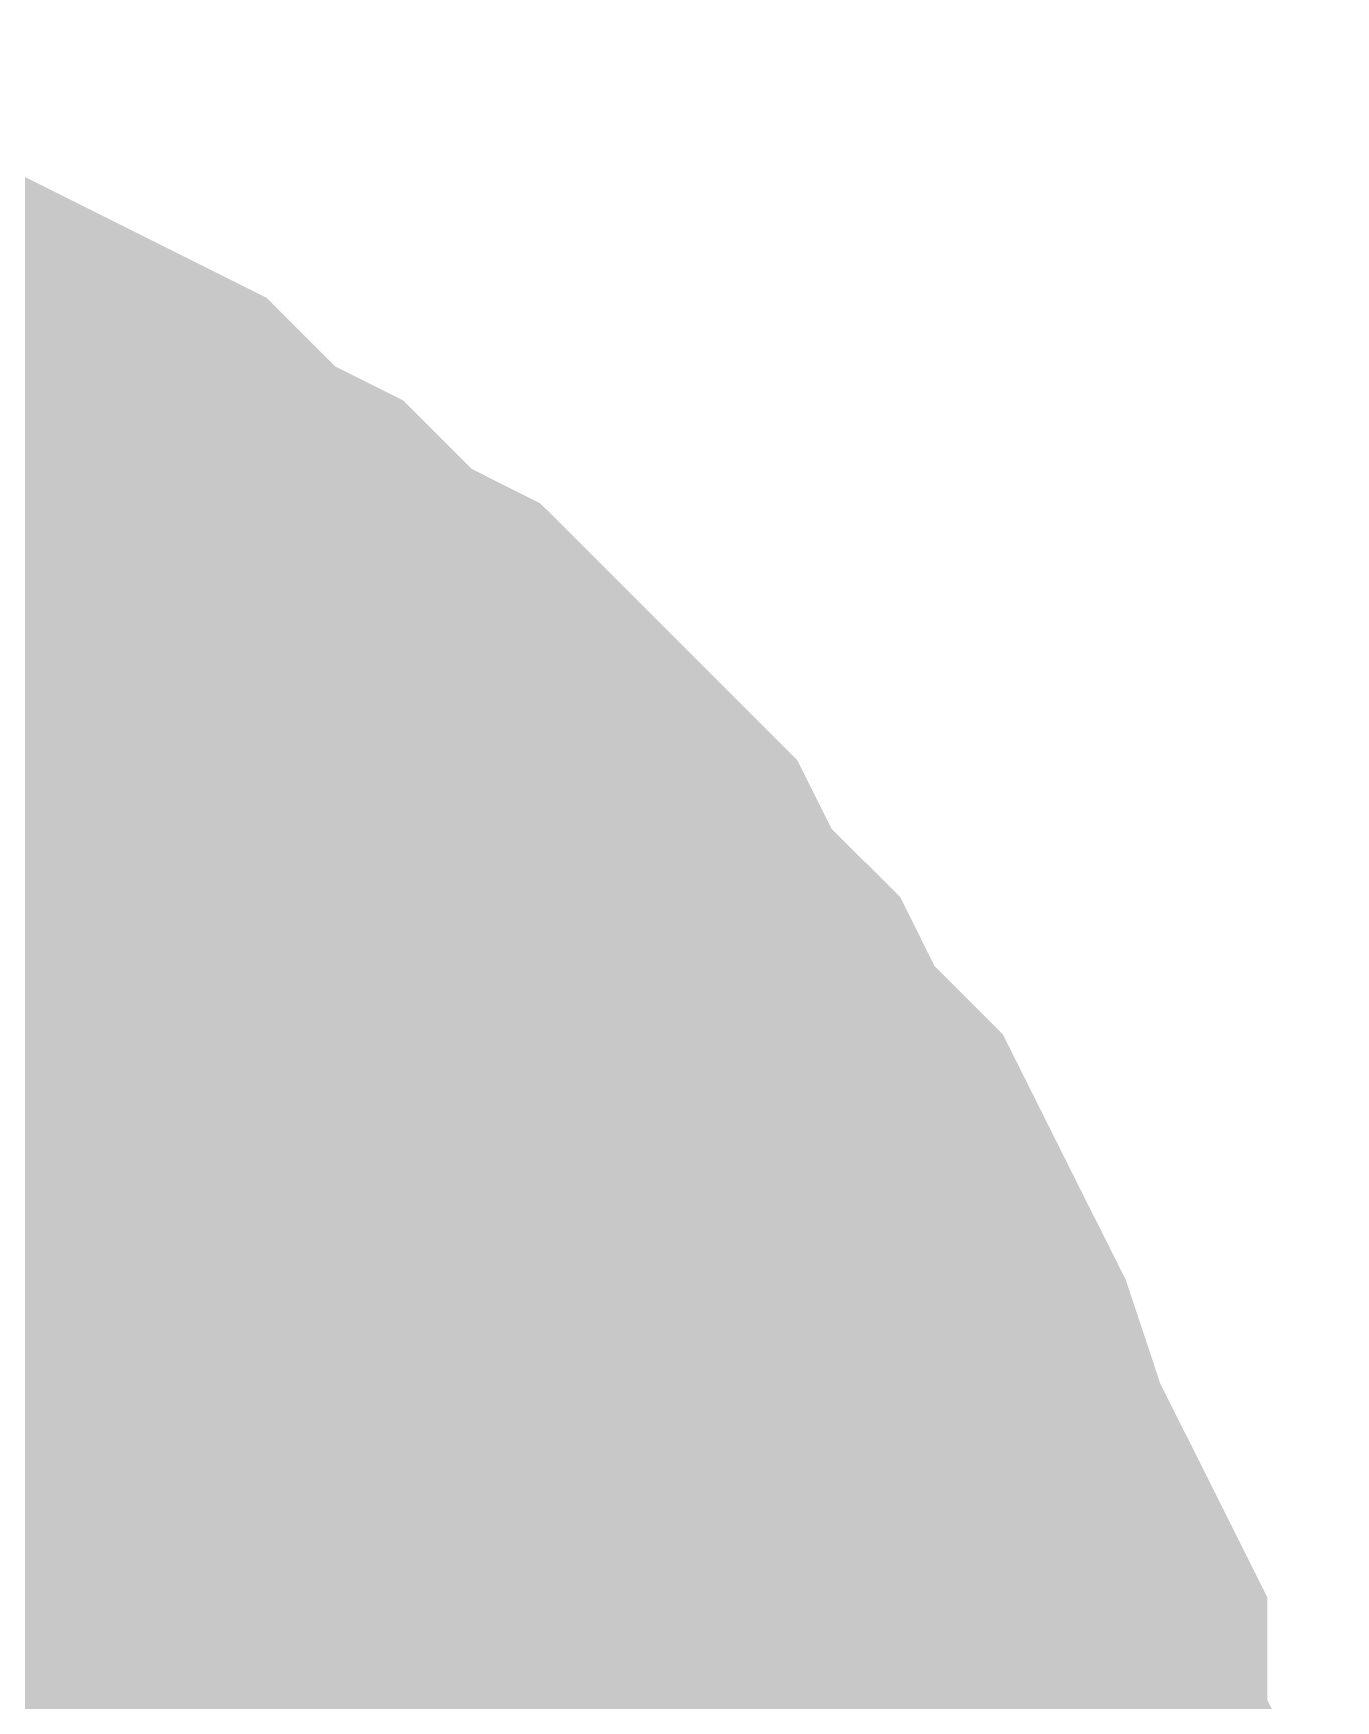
# Model space of a CAD drawing. Header units: inches. Extents: x 0 to 16.9, y 0 to 11.7.
# Drawn here: x 7.09354 to 7.10822, y 1.7084 to 1.72719 of the extents above; entities that cross this region are included whole.
import ezdxf

# ---------------------------------------------------------------- set-up
doc = ezdxf.new("R2010")
doc.units = ezdxf.units.IN
doc.header["$MEASUREMENT"] = 0
doc.layers.add('Sheet', color=255, linetype='Continuous')

msp = doc.modelspace()

# ---------------------------------------------------------------- linework, layer by layer
at = {"layer": 'Sheet'}
for points in [[(7.087275, 1.721294, 0.0118, 0.0118, 0), (7.088433, 1.721294, 0.0118, 0.0118, 0), (7.089204, 1.720908, 0.0118, 0.0118, 0), (7.089976, 1.720522, 0.0118, 0.0118, 0), (7.091133, 1.720136, 0.0118, 0.0118, 0), (7.091905, 1.71975, 0.0118, 0.0118, 0), (7.092676, 1.719365, 0.0118, 0.0118, 0), (7.093448, 1.718593, 0.0118, 0.0118, 0), (7.094219, 1.718207, 0.0118, 0.0118, 0), (7.094991, 1.717435, 0.0118, 0.0118, 0), (7.095762, 1.717049, 0.0118, 0.0118, 0), (7.096534, 1.716278, 0.0118, 0.0118, 0), (7.097305, 1.715506, 0.0118, 0.0118, 0), (7.097691, 1.714734, 0.0118, 0.0118, 0), (7.098463, 1.713963, 0.0118, 0.0118, 0), (7.098848, 1.713191, 0.0118, 0.0118, 0), (7.09962, 1.712419, 0.0118, 0.0118, 0), (7.100006, 1.711647, 0.0118, 0.0118, 0), (7.100392, 1.710876, 0.0118, 0.0118, 0), (7.100777, 1.709718, 0.0118, 0.0118, 0), (7.101163, 1.708946, 0.0118, 0.0118, 0), (7.101549, 1.708175, 0.0118, 0.0118, 0), (7.101549, 1.707017, 0.0118, 0.0118, 0), (7.101935, 1.706245, 0.0118, 0.0118, 0), (7.101935, 1.705088, 0.0118, 0.0118, 0), (7.10232, 1.70393, 0.0118, 0.0118, 0), (7.10232, 1.703159, 0.0118, 0.0118, 0), (7.10232, 1.702001, 0.0118, 0.0118, 0)], [(7.087275, 1.721294, 0.0118, 0.0118, 0), (7.088433, 1.721294, 0.0118, 0.0118, 0), (7.089204, 1.720908, 0.0118, 0.0118, 0), (7.089976, 1.720522, 0.0118, 0.0118, 0), (7.091133, 1.720136, 0.0118, 0.0118, 0), (7.091905, 1.71975, 0.0118, 0.0118, 0), (7.092676, 1.719365, 0.0118, 0.0118, 0), (7.093448, 1.718593, 0.0118, 0.0118, 0), (7.094219, 1.718207, 0.0118, 0.0118, 0), (7.094991, 1.717435, 0.0118, 0.0118, 0), (7.095762, 1.717049, 0.0118, 0.0118, 0), (7.096534, 1.716278, 0.0118, 0.0118, 0), (7.097305, 1.715506, 0.0118, 0.0118, 0), (7.097691, 1.714734, 0.0118, 0.0118, 0), (7.098463, 1.713963, 0.0118, 0.0118, 0), (7.098848, 1.713191, 0.0118, 0.0118, 0), (7.09962, 1.712419, 0.0118, 0.0118, 0), (7.100006, 1.711647, 0.0118, 0.0118, 0), (7.100392, 1.710876, 0.0118, 0.0118, 0), (7.100777, 1.709718, 0.0118, 0.0118, 0), (7.101163, 1.708946, 0.0118, 0.0118, 0), (7.101549, 1.708175, 0.0118, 0.0118, 0), (7.101549, 1.707017, 0.0118, 0.0118, 0), (7.101935, 1.706245, 0.0118, 0.0118, 0), (7.101935, 1.705088, 0.0118, 0.0118, 0), (7.10232, 1.70393, 0.0118, 0.0118, 0), (7.10232, 1.703159, 0.0118, 0.0118, 0), (7.10232, 1.702001, 0.0118, 0.0118, 0)], [(7.087275, 1.721294, 0.0118, 0.0118, 0), (7.088433, 1.721294, 0.0118, 0.0118, 0), (7.089204, 1.720908, 0.0118, 0.0118, 0), (7.089976, 1.720522, 0.0118, 0.0118, 0), (7.091133, 1.720136, 0.0118, 0.0118, 0), (7.091905, 1.71975, 0.0118, 0.0118, 0), (7.092676, 1.719365, 0.0118, 0.0118, 0), (7.093448, 1.718593, 0.0118, 0.0118, 0), (7.094219, 1.718207, 0.0118, 0.0118, 0), (7.094991, 1.717435, 0.0118, 0.0118, 0), (7.095762, 1.717049, 0.0118, 0.0118, 0), (7.096534, 1.716278, 0.0118, 0.0118, 0), (7.097305, 1.715506, 0.0118, 0.0118, 0), (7.097691, 1.714734, 0.0118, 0.0118, 0), (7.098463, 1.713963, 0.0118, 0.0118, 0), (7.098848, 1.713191, 0.0118, 0.0118, 0), (7.09962, 1.712419, 0.0118, 0.0118, 0), (7.100006, 1.711647, 0.0118, 0.0118, 0), (7.100392, 1.710876, 0.0118, 0.0118, 0), (7.100777, 1.709718, 0.0118, 0.0118, 0), (7.101163, 1.708946, 0.0118, 0.0118, 0), (7.101549, 1.708175, 0.0118, 0.0118, 0), (7.101549, 1.707017, 0.0118, 0.0118, 0), (7.101935, 1.706245, 0.0118, 0.0118, 0), (7.101935, 1.705088, 0.0118, 0.0118, 0), (7.10232, 1.70393, 0.0118, 0.0118, 0), (7.10232, 1.703159, 0.0118, 0.0118, 0), (7.10232, 1.702001, 0.0118, 0.0118, 0)], [(7.087275, 1.721294, 0.0118, 0.0118, 0), (7.088433, 1.721294, 0.0118, 0.0118, 0), (7.089204, 1.720908, 0.0118, 0.0118, 0), (7.089976, 1.720522, 0.0118, 0.0118, 0), (7.091133, 1.720136, 0.0118, 0.0118, 0), (7.091905, 1.71975, 0.0118, 0.0118, 0), (7.092676, 1.719365, 0.0118, 0.0118, 0), (7.093448, 1.718593, 0.0118, 0.0118, 0), (7.094219, 1.718207, 0.0118, 0.0118, 0), (7.094991, 1.717435, 0.0118, 0.0118, 0), (7.095762, 1.717049, 0.0118, 0.0118, 0), (7.096534, 1.716278, 0.0118, 0.0118, 0), (7.097305, 1.715506, 0.0118, 0.0118, 0), (7.097691, 1.714734, 0.0118, 0.0118, 0), (7.098463, 1.713963, 0.0118, 0.0118, 0), (7.098848, 1.713191, 0.0118, 0.0118, 0), (7.09962, 1.712419, 0.0118, 0.0118, 0), (7.100006, 1.711647, 0.0118, 0.0118, 0), (7.100392, 1.710876, 0.0118, 0.0118, 0), (7.100777, 1.709718, 0.0118, 0.0118, 0), (7.101163, 1.708946, 0.0118, 0.0118, 0), (7.101549, 1.708175, 0.0118, 0.0118, 0), (7.101549, 1.707017, 0.0118, 0.0118, 0), (7.101935, 1.706245, 0.0118, 0.0118, 0), (7.101935, 1.705088, 0.0118, 0.0118, 0), (7.10232, 1.70393, 0.0118, 0.0118, 0), (7.10232, 1.703159, 0.0118, 0.0118, 0), (7.10232, 1.702001, 0.0118, 0.0118, 0)], [(7.087275, 1.721294, 0.0118, 0.0118, 0), (7.088433, 1.721294, 0.0118, 0.0118, 0), (7.089204, 1.720908, 0.0118, 0.0118, 0), (7.089976, 1.720522, 0.0118, 0.0118, 0), (7.091133, 1.720136, 0.0118, 0.0118, 0), (7.091905, 1.71975, 0.0118, 0.0118, 0), (7.092676, 1.719365, 0.0118, 0.0118, 0), (7.093448, 1.718593, 0.0118, 0.0118, 0), (7.094219, 1.718207, 0.0118, 0.0118, 0), (7.094991, 1.717435, 0.0118, 0.0118, 0), (7.095762, 1.717049, 0.0118, 0.0118, 0), (7.096534, 1.716278, 0.0118, 0.0118, 0), (7.097305, 1.715506, 0.0118, 0.0118, 0), (7.097691, 1.714734, 0.0118, 0.0118, 0), (7.098463, 1.713963, 0.0118, 0.0118, 0), (7.098848, 1.713191, 0.0118, 0.0118, 0), (7.09962, 1.712419, 0.0118, 0.0118, 0), (7.100006, 1.711647, 0.0118, 0.0118, 0), (7.100392, 1.710876, 0.0118, 0.0118, 0), (7.100777, 1.709718, 0.0118, 0.0118, 0), (7.101163, 1.708946, 0.0118, 0.0118, 0), (7.101549, 1.708175, 0.0118, 0.0118, 0), (7.101549, 1.707017, 0.0118, 0.0118, 0), (7.101935, 1.706245, 0.0118, 0.0118, 0), (7.101935, 1.705088, 0.0118, 0.0118, 0), (7.10232, 1.70393, 0.0118, 0.0118, 0), (7.10232, 1.703159, 0.0118, 0.0118, 0), (7.10232, 1.702001, 0.0118, 0.0118, 0)], [(7.087275, 1.721294, 0.0118, 0.0118, 0), (7.088433, 1.721294, 0.0118, 0.0118, 0), (7.089204, 1.720908, 0.0118, 0.0118, 0), (7.089976, 1.720522, 0.0118, 0.0118, 0), (7.091133, 1.720136, 0.0118, 0.0118, 0), (7.091905, 1.71975, 0.0118, 0.0118, 0), (7.092676, 1.719365, 0.0118, 0.0118, 0), (7.093448, 1.718593, 0.0118, 0.0118, 0), (7.094219, 1.718207, 0.0118, 0.0118, 0), (7.094991, 1.717435, 0.0118, 0.0118, 0), (7.095762, 1.717049, 0.0118, 0.0118, 0), (7.096534, 1.716278, 0.0118, 0.0118, 0), (7.097305, 1.715506, 0.0118, 0.0118, 0), (7.097691, 1.714734, 0.0118, 0.0118, 0), (7.098463, 1.713963, 0.0118, 0.0118, 0), (7.098848, 1.713191, 0.0118, 0.0118, 0), (7.09962, 1.712419, 0.0118, 0.0118, 0), (7.100006, 1.711647, 0.0118, 0.0118, 0), (7.100392, 1.710876, 0.0118, 0.0118, 0), (7.100777, 1.709718, 0.0118, 0.0118, 0), (7.101163, 1.708946, 0.0118, 0.0118, 0), (7.101549, 1.708175, 0.0118, 0.0118, 0), (7.101549, 1.707017, 0.0118, 0.0118, 0), (7.101935, 1.706245, 0.0118, 0.0118, 0), (7.101935, 1.705088, 0.0118, 0.0118, 0), (7.10232, 1.70393, 0.0118, 0.0118, 0), (7.10232, 1.703159, 0.0118, 0.0118, 0), (7.10232, 1.702001, 0.0118, 0.0118, 0)], [(7.087275, 1.721294, 0.0118, 0.0118, 0), (7.088433, 1.721294, 0.0118, 0.0118, 0), (7.089204, 1.720908, 0.0118, 0.0118, 0), (7.089976, 1.720522, 0.0118, 0.0118, 0), (7.091133, 1.720136, 0.0118, 0.0118, 0), (7.091905, 1.71975, 0.0118, 0.0118, 0), (7.092676, 1.719365, 0.0118, 0.0118, 0), (7.093448, 1.718593, 0.0118, 0.0118, 0), (7.094219, 1.718207, 0.0118, 0.0118, 0), (7.094991, 1.717435, 0.0118, 0.0118, 0), (7.095762, 1.717049, 0.0118, 0.0118, 0), (7.096534, 1.716278, 0.0118, 0.0118, 0), (7.097305, 1.715506, 0.0118, 0.0118, 0), (7.097691, 1.714734, 0.0118, 0.0118, 0), (7.098463, 1.713963, 0.0118, 0.0118, 0), (7.098848, 1.713191, 0.0118, 0.0118, 0), (7.09962, 1.712419, 0.0118, 0.0118, 0), (7.100006, 1.711647, 0.0118, 0.0118, 0), (7.100392, 1.710876, 0.0118, 0.0118, 0), (7.100777, 1.709718, 0.0118, 0.0118, 0), (7.101163, 1.708946, 0.0118, 0.0118, 0), (7.101549, 1.708175, 0.0118, 0.0118, 0), (7.101549, 1.707017, 0.0118, 0.0118, 0), (7.101935, 1.706245, 0.0118, 0.0118, 0), (7.101935, 1.705088, 0.0118, 0.0118, 0), (7.10232, 1.70393, 0.0118, 0.0118, 0), (7.10232, 1.703159, 0.0118, 0.0118, 0), (7.10232, 1.702001, 0.0118, 0.0118, 0)], [(7.091133, 1.720136, 0.0039, 0.0039, 0), (7.091905, 1.71975, 0.0039, 0.0039, 0), (7.092676, 1.719365, 0.0039, 0.0039, 0), (7.093448, 1.718593, 0.0039, 0.0039, 0), (7.094219, 1.718207, 0.0039, 0.0039, 0), (7.094991, 1.717435, 0.0039, 0.0039, 0), (7.095762, 1.717049, 0.0039, 0.0039, 0), (7.096534, 1.716278, 0.0039, 0.0039, 0), (7.097305, 1.715506, 0.0039, 0.0039, 0), (7.097691, 1.714734, 0.0039, 0.0039, 0), (7.098463, 1.713963, 0.0039, 0.0039, 0), (7.098848, 1.713191, 0.0039, 0.0039, 0), (7.09962, 1.712419, 0.0039, 0.0039, 0), (7.100006, 1.711647, 0.0039, 0.0039, 0), (7.100392, 1.710876, 0.0039, 0.0039, 0), (7.100777, 1.709718, 0.0039, 0.0039, 0), (7.101163, 1.708946, 0.0039, 0.0039, 0), (7.101549, 1.708175, 0.0039, 0.0039, 0), (7.101549, 1.707017, 0.0039, 0.0039, 0), (7.101935, 1.706245, 0.0039, 0.0039, 0), (7.101935, 1.705088, 0.0039, 0.0039, 0), (7.10232, 1.70393, 0.0039, 0.0039, 0), (7.10232, 1.703159, 0.0039, 0.0039, 0), (7.10232, 1.702001, 0.0039, 0.0039, 0)], [(7.091133, 1.720136, 0.0039, 0.0039, 0), (7.091905, 1.71975, 0.0039, 0.0039, 0), (7.092676, 1.719365, 0.0039, 0.0039, 0), (7.093448, 1.718593, 0.0039, 0.0039, 0), (7.094219, 1.718207, 0.0039, 0.0039, 0), (7.094991, 1.717435, 0.0039, 0.0039, 0), (7.095762, 1.717049, 0.0039, 0.0039, 0), (7.096534, 1.716278, 0.0039, 0.0039, 0), (7.097305, 1.715506, 0.0039, 0.0039, 0), (7.097691, 1.714734, 0.0039, 0.0039, 0), (7.098463, 1.713963, 0.0039, 0.0039, 0), (7.098848, 1.713191, 0.0039, 0.0039, 0), (7.09962, 1.712419, 0.0039, 0.0039, 0), (7.100006, 1.711647, 0.0039, 0.0039, 0), (7.100392, 1.710876, 0.0039, 0.0039, 0), (7.100777, 1.709718, 0.0039, 0.0039, 0), (7.101163, 1.708946, 0.0039, 0.0039, 0), (7.101549, 1.708175, 0.0039, 0.0039, 0), (7.101549, 1.707017, 0.0039, 0.0039, 0), (7.101935, 1.706245, 0.0039, 0.0039, 0), (7.101935, 1.705088, 0.0039, 0.0039, 0), (7.10232, 1.70393, 0.0039, 0.0039, 0), (7.10232, 1.703159, 0.0039, 0.0039, 0), (7.10232, 1.702001, 0.0039, 0.0039, 0)], [(7.091133, 1.720136, 0.0039, 0.0039, 0), (7.091905, 1.71975, 0.0039, 0.0039, 0), (7.092676, 1.719365, 0.0039, 0.0039, 0), (7.093448, 1.718593, 0.0039, 0.0039, 0), (7.094219, 1.718207, 0.0039, 0.0039, 0), (7.094991, 1.717435, 0.0039, 0.0039, 0), (7.095762, 1.717049, 0.0039, 0.0039, 0), (7.096534, 1.716278, 0.0039, 0.0039, 0), (7.097305, 1.715506, 0.0039, 0.0039, 0), (7.097691, 1.714734, 0.0039, 0.0039, 0), (7.098463, 1.713963, 0.0039, 0.0039, 0), (7.098848, 1.713191, 0.0039, 0.0039, 0), (7.09962, 1.712419, 0.0039, 0.0039, 0), (7.100006, 1.711647, 0.0039, 0.0039, 0), (7.100392, 1.710876, 0.0039, 0.0039, 0), (7.100777, 1.709718, 0.0039, 0.0039, 0), (7.101163, 1.708946, 0.0039, 0.0039, 0), (7.101549, 1.708175, 0.0039, 0.0039, 0), (7.101549, 1.707017, 0.0039, 0.0039, 0), (7.101935, 1.706245, 0.0039, 0.0039, 0), (7.101935, 1.705088, 0.0039, 0.0039, 0), (7.10232, 1.70393, 0.0039, 0.0039, 0), (7.10232, 1.703159, 0.0039, 0.0039, 0), (7.10232, 1.702001, 0.0039, 0.0039, 0)], [(7.091133, 1.720136, 0.0039, 0.0039, 0), (7.091905, 1.71975, 0.0039, 0.0039, 0), (7.092676, 1.719365, 0.0039, 0.0039, 0), (7.093448, 1.718593, 0.0039, 0.0039, 0), (7.094219, 1.718207, 0.0039, 0.0039, 0), (7.094991, 1.717435, 0.0039, 0.0039, 0), (7.095762, 1.717049, 0.0039, 0.0039, 0), (7.096534, 1.716278, 0.0039, 0.0039, 0), (7.097305, 1.715506, 0.0039, 0.0039, 0), (7.097691, 1.714734, 0.0039, 0.0039, 0), (7.098463, 1.713963, 0.0039, 0.0039, 0), (7.098848, 1.713191, 0.0039, 0.0039, 0), (7.09962, 1.712419, 0.0039, 0.0039, 0), (7.100006, 1.711647, 0.0039, 0.0039, 0), (7.100392, 1.710876, 0.0039, 0.0039, 0), (7.100777, 1.709718, 0.0039, 0.0039, 0), (7.101163, 1.708946, 0.0039, 0.0039, 0), (7.101549, 1.708175, 0.0039, 0.0039, 0), (7.101549, 1.707017, 0.0039, 0.0039, 0), (7.101935, 1.706245, 0.0039, 0.0039, 0), (7.101935, 1.705088, 0.0039, 0.0039, 0), (7.10232, 1.70393, 0.0039, 0.0039, 0), (7.10232, 1.703159, 0.0039, 0.0039, 0), (7.10232, 1.702001, 0.0039, 0.0039, 0)], [(7.091133, 1.720136, 0.0039, 0.0039, 0), (7.091905, 1.71975, 0.0039, 0.0039, 0), (7.092676, 1.719365, 0.0039, 0.0039, 0), (7.093448, 1.718593, 0.0039, 0.0039, 0), (7.094219, 1.718207, 0.0039, 0.0039, 0), (7.094991, 1.717435, 0.0039, 0.0039, 0), (7.095762, 1.717049, 0.0039, 0.0039, 0), (7.096534, 1.716278, 0.0039, 0.0039, 0), (7.097305, 1.715506, 0.0039, 0.0039, 0), (7.097691, 1.714734, 0.0039, 0.0039, 0), (7.098463, 1.713963, 0.0039, 0.0039, 0), (7.098848, 1.713191, 0.0039, 0.0039, 0), (7.09962, 1.712419, 0.0039, 0.0039, 0), (7.100006, 1.711647, 0.0039, 0.0039, 0), (7.100392, 1.710876, 0.0039, 0.0039, 0), (7.100777, 1.709718, 0.0039, 0.0039, 0), (7.101163, 1.708946, 0.0039, 0.0039, 0), (7.101549, 1.708175, 0.0039, 0.0039, 0), (7.101549, 1.707017, 0.0039, 0.0039, 0), (7.101935, 1.706245, 0.0039, 0.0039, 0), (7.101935, 1.705088, 0.0039, 0.0039, 0), (7.10232, 1.70393, 0.0039, 0.0039, 0), (7.10232, 1.703159, 0.0039, 0.0039, 0), (7.10232, 1.702001, 0.0039, 0.0039, 0)], [(7.091133, 1.720136, 0.0039, 0.0039, 0), (7.091905, 1.71975, 0.0039, 0.0039, 0), (7.092676, 1.719365, 0.0039, 0.0039, 0), (7.093448, 1.718593, 0.0039, 0.0039, 0), (7.094219, 1.718207, 0.0039, 0.0039, 0), (7.094991, 1.717435, 0.0039, 0.0039, 0), (7.095762, 1.717049, 0.0039, 0.0039, 0), (7.096534, 1.716278, 0.0039, 0.0039, 0), (7.097305, 1.715506, 0.0039, 0.0039, 0), (7.097691, 1.714734, 0.0039, 0.0039, 0), (7.098463, 1.713963, 0.0039, 0.0039, 0), (7.098848, 1.713191, 0.0039, 0.0039, 0), (7.09962, 1.712419, 0.0039, 0.0039, 0), (7.100006, 1.711647, 0.0039, 0.0039, 0), (7.100392, 1.710876, 0.0039, 0.0039, 0), (7.100777, 1.709718, 0.0039, 0.0039, 0), (7.101163, 1.708946, 0.0039, 0.0039, 0), (7.101549, 1.708175, 0.0039, 0.0039, 0), (7.101549, 1.707017, 0.0039, 0.0039, 0), (7.101935, 1.706245, 0.0039, 0.0039, 0), (7.101935, 1.705088, 0.0039, 0.0039, 0), (7.10232, 1.70393, 0.0039, 0.0039, 0), (7.10232, 1.703159, 0.0039, 0.0039, 0), (7.10232, 1.702001, 0.0039, 0.0039, 0)], [(7.091133, 1.720136, 0.0039, 0.0039, 0), (7.091905, 1.71975, 0.0039, 0.0039, 0), (7.092676, 1.719365, 0.0039, 0.0039, 0), (7.093448, 1.718593, 0.0039, 0.0039, 0), (7.094219, 1.718207, 0.0039, 0.0039, 0), (7.094991, 1.717435, 0.0039, 0.0039, 0), (7.095762, 1.717049, 0.0039, 0.0039, 0), (7.096534, 1.716278, 0.0039, 0.0039, 0), (7.097305, 1.715506, 0.0039, 0.0039, 0), (7.097691, 1.714734, 0.0039, 0.0039, 0), (7.098463, 1.713963, 0.0039, 0.0039, 0), (7.098848, 1.713191, 0.0039, 0.0039, 0), (7.09962, 1.712419, 0.0039, 0.0039, 0), (7.100006, 1.711647, 0.0039, 0.0039, 0), (7.100392, 1.710876, 0.0039, 0.0039, 0), (7.100777, 1.709718, 0.0039, 0.0039, 0), (7.101163, 1.708946, 0.0039, 0.0039, 0), (7.101549, 1.708175, 0.0039, 0.0039, 0), (7.101549, 1.707017, 0.0039, 0.0039, 0), (7.101935, 1.706245, 0.0039, 0.0039, 0), (7.101935, 1.705088, 0.0039, 0.0039, 0), (7.10232, 1.70393, 0.0039, 0.0039, 0), (7.10232, 1.703159, 0.0039, 0.0039, 0), (7.10232, 1.702001, 0.0039, 0.0039, 0)]]:
    msp.add_lwpolyline(points, format="xyseb", dxfattribs=at)
msp.add_lwpolyline([(7.071892, 1.702363, 0.02, 0.02, 1), (7.091892, 1.702363, 0.02, 0.02, 1)], format="xyseb", close=True, dxfattribs=at)

doc.saveas('drawing.dxf')
